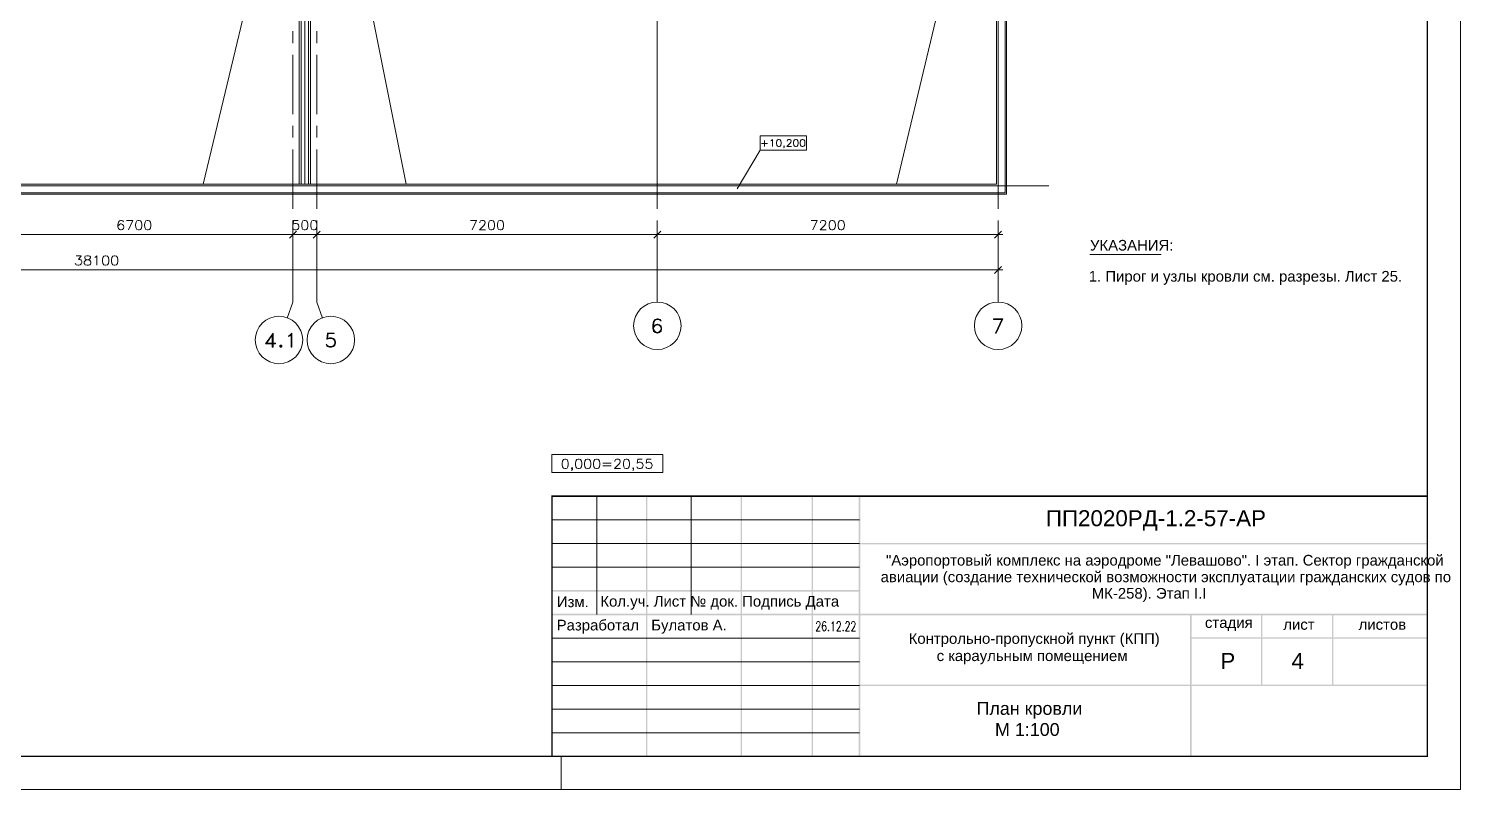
# Model space of a CAD drawing. Header units: millimetres. Extents: x -263990 to 193903, y -164417 to 240530.
# Drawn here: x 95323.11 to 95335.03, y -15690.22 to -15683.88 of the extents above; entities that cross this region are included whole.
import ezdxf

# ---------------------------------------------------------------- set-up
doc = ezdxf.new("R2010")
doc.units = ezdxf.units.MM
doc.header["$LTSCALE"] = 20
doc.layers.add('Размеры', color=7, linetype='Continuous', lineweight=9)
doc.styles.add('PDF Arial', font='arial.ttf')

msp = doc.modelspace()

# ---------------------------------------------------------------- linework, layer by layer
at = {"layer": 'Размеры', "lineweight": 20}
for points in [[(95311.64325, -15690.217), (95335.02658, -15690.217), (95335.02658, -15673.68366), (95311.64325, -15673.68366)], [(95316.10825, -15675.672), (95331.25158, -15675.672), (95331.25158, -15685.26366), (95316.10825, -15685.26366)], [(95316.12158, -15675.68366), (95331.23992, -15675.68366), (95331.23992, -15685.252), (95316.12158, -15685.252)], [(95316.17992, -15675.74366), (95331.17992, -15675.74366), (95331.17992, -15685.192), (95316.17992, -15685.192)], [(95316.19158, -15675.75533), (95331.16825, -15675.75533), (95331.16825, -15685.18033), (95316.19158, -15685.18033)], [(95329.19992, -15684.777), (95329.58658, -15684.777), (95329.58658, -15684.89533), (95329.19992, -15684.89533)], [(95329.35492, -15684.807), (95329.34658, -15684.81033), (95329.33992, -15684.81866), (95329.33825, -15684.832), (95329.33825, -15684.84033), (95329.33992, -15684.85533), (95329.34658, -15684.86366), (95329.35492, -15684.86533), (95329.35992, -15684.86533), (95329.36825, -15684.86366), (95329.37325, -15684.85533), (95329.37658, -15684.84033), (95329.37658, -15684.832), (95329.37325, -15684.81866), (95329.36825, -15684.81033), (95329.35992, -15684.807)], [(95329.49492, -15684.807), (95329.48658, -15684.81033), (95329.48158, -15684.81866), (95329.47825, -15684.832), (95329.47825, -15684.84033), (95329.48158, -15684.85533), (95329.48658, -15684.86366), (95329.49492, -15684.86533), (95329.49992, -15684.86533), (95329.50825, -15684.86366), (95329.51492, -15684.85533), (95329.51825, -15684.84033), (95329.51825, -15684.832), (95329.51492, -15684.81866), (95329.50825, -15684.81033), (95329.49992, -15684.807)], [(95329.55158, -15684.807), (95329.54325, -15684.81033), (95329.53658, -15684.81866), (95329.53492, -15684.832), (95329.53492, -15684.84033), (95329.53658, -15684.85533), (95329.54325, -15684.86366), (95329.55158, -15684.86533), (95329.55658, -15684.86533), (95329.56492, -15684.86366), (95329.57158, -15684.85533), (95329.57325, -15684.84033), (95329.57325, -15684.832), (95329.57158, -15684.81866), (95329.56492, -15684.81033), (95329.55658, -15684.807)], [(95324.02658, -15685.48033), (95324.01492, -15685.48533), (95324.00825, -15685.49533), (95324.00492, -15685.51533), (95324.00492, -15685.52533), (95324.00825, -15685.54533), (95324.01492, -15685.55533), (95324.02658, -15685.56033), (95324.03492, -15685.56033), (95324.04492, -15685.55533), (95324.05325, -15685.54533), (95324.05658, -15685.52533), (95324.05658, -15685.51533), (95324.05325, -15685.49533), (95324.04492, -15685.48533), (95324.03492, -15685.48033)], [(95324.10158, -15685.48033), (95324.08992, -15685.48533), (95324.08325, -15685.49533), (95324.07992, -15685.51533), (95324.07992, -15685.52533), (95324.08325, -15685.54533), (95324.08992, -15685.55533), (95324.10158, -15685.56033), (95324.10992, -15685.56033), (95324.11992, -15685.55533), (95324.12825, -15685.54533), (95324.13158, -15685.52533), (95324.13158, -15685.51533), (95324.12825, -15685.49533), (95324.11992, -15685.48533), (95324.10992, -15685.48033)], [(95325.40825, -15685.48033), (95325.39658, -15685.48533), (95325.38992, -15685.49533), (95325.38658, -15685.51533), (95325.38658, -15685.52533), (95325.38992, -15685.54533), (95325.39658, -15685.55533), (95325.40825, -15685.56033), (95325.41658, -15685.56033), (95325.42658, -15685.55533), (95325.43492, -15685.54533), (95325.43825, -15685.52533), (95325.43825, -15685.51533), (95325.43492, -15685.49533), (95325.42658, -15685.48533), (95325.41658, -15685.48033)], [(95325.48325, -15685.48033), (95325.47158, -15685.48533), (95325.46492, -15685.49533), (95325.46158, -15685.51533), (95325.46158, -15685.52533), (95325.46492, -15685.54533), (95325.47158, -15685.55533), (95325.48325, -15685.56033), (95325.49158, -15685.56033), (95325.50158, -15685.55533), (95325.50992, -15685.54533), (95325.51325, -15685.52533), (95325.51325, -15685.51533), (95325.50992, -15685.49533), (95325.50158, -15685.48533), (95325.49158, -15685.48033)], [(95326.96158, -15685.48033), (95326.94992, -15685.48533), (95326.94325, -15685.49533), (95326.93992, -15685.51533), (95326.93992, -15685.52533), (95326.94325, -15685.54533), (95326.94992, -15685.55533), (95326.96158, -15685.56033), (95326.96992, -15685.56033), (95326.97992, -15685.55533), (95326.98825, -15685.54533), (95326.99158, -15685.52533), (95326.99158, -15685.51533), (95326.98825, -15685.49533), (95326.97992, -15685.48533), (95326.96992, -15685.48033)], [(95327.03658, -15685.48033), (95327.02492, -15685.48533), (95327.01825, -15685.49533), (95327.01492, -15685.51533), (95327.01492, -15685.52533), (95327.01825, -15685.54533), (95327.02492, -15685.55533), (95327.03658, -15685.56033), (95327.04492, -15685.56033), (95327.05492, -15685.55533), (95327.06325, -15685.54533), (95327.06658, -15685.52533), (95327.06658, -15685.51533), (95327.06325, -15685.49533), (95327.05492, -15685.48533), (95327.04492, -15685.48033)], [(95329.79658, -15685.48033), (95329.78492, -15685.48533), (95329.77825, -15685.49533), (95329.77492, -15685.51533), (95329.77492, -15685.52533), (95329.77825, -15685.54533), (95329.78492, -15685.55533), (95329.79658, -15685.56033), (95329.80492, -15685.56033), (95329.81492, -15685.55533), (95329.82325, -15685.54533), (95329.82658, -15685.52533), (95329.82658, -15685.51533), (95329.82325, -15685.49533), (95329.81492, -15685.48533), (95329.80492, -15685.48033)], [(95329.87158, -15685.48033), (95329.85992, -15685.48533), (95329.85325, -15685.49533), (95329.84992, -15685.51533), (95329.84992, -15685.52533), (95329.85325, -15685.54533), (95329.85992, -15685.55533), (95329.87158, -15685.56033), (95329.87992, -15685.56033), (95329.88992, -15685.55533), (95329.89825, -15685.54533), (95329.90158, -15685.52533), (95329.90158, -15685.51533), (95329.89825, -15685.49533), (95329.88992, -15685.48533), (95329.87992, -15685.48033)], [(95325.34325, -15685.57033), (95325.28492, -15685.62866)], [(95325.48158, -15685.62866), (95325.53992, -15685.57033)], [(95328.31658, -15685.62866), (95328.37492, -15685.57033)], [(95328.34492, -15685.56033), (95328.34492, -15686.12366)], [(95323.59825, -15685.77533), (95323.58658, -15685.77866), (95323.58325, -15685.78533), (95323.58325, -15685.79366), (95323.58658, -15685.80033), (95323.59325, -15685.80533), (95323.60825, -15685.80866), (95323.61992, -15685.812), (95323.62825, -15685.82033), (95323.63158, -15685.827), (95323.63158, -15685.83866), (95323.62825, -15685.84533), (95323.62325, -15685.85033), (95323.61325, -15685.85366), (95323.59825, -15685.85366), (95323.58658, -15685.85033), (95323.58325, -15685.84533), (95323.57825, -15685.83866), (95323.57825, -15685.827), (95323.58325, -15685.82033), (95323.58992, -15685.812), (95323.60158, -15685.80866), (95323.61658, -15685.80533), (95323.62325, -15685.80033), (95323.62825, -15685.79366), (95323.62825, -15685.78533), (95323.62325, -15685.77866), (95323.61325, -15685.77533)], [(95323.75158, -15685.77533), (95323.73992, -15685.77866), (95323.73325, -15685.79033), (95323.72825, -15685.80866), (95323.72825, -15685.82033), (95323.73325, -15685.83866), (95323.73992, -15685.85033), (95323.75158, -15685.85366), (95323.75825, -15685.85366), (95323.76992, -15685.85033), (95323.77825, -15685.83866), (95323.78158, -15685.82033), (95323.78158, -15685.80866), (95323.77825, -15685.79033), (95323.76992, -15685.77866), (95323.75825, -15685.77533)], [(95323.82658, -15685.77533), (95323.81492, -15685.77866), (95323.80825, -15685.79033), (95323.80325, -15685.80866), (95323.80325, -15685.82033), (95323.80825, -15685.83866), (95323.81492, -15685.85033), (95323.82658, -15685.85366), (95323.83325, -15685.85366), (95323.84492, -15685.85033), (95323.85325, -15685.83866), (95323.85658, -15685.82033), (95323.85658, -15685.80866), (95323.85325, -15685.79033), (95323.84492, -15685.77866), (95323.83325, -15685.77533)], [(95325.30492, -15686.537), (95325.29992, -15686.537), (95325.29992, -15686.43033), (95325.28825, -15686.44033), (95325.27658, -15686.447), (95325.27658, -15686.44033), (95325.28825, -15686.43533), (95325.30492, -15686.41866)], [(95325.20992, -15686.52033), (95325.20492, -15686.52533), (95325.20492, -15686.53033), (95325.20992, -15686.537), (95325.21492, -15686.537), (95325.22158, -15686.53033), (95325.22158, -15686.52533), (95325.21492, -15686.52033)], [(95325.20992, -15686.52533), (95325.20992, -15686.53033), (95325.21492, -15686.53033), (95325.21492, -15686.52533)], [(95327.46825, -15687.43033), (95328.38992, -15687.43033), (95328.38992, -15687.58033), (95327.46825, -15687.58033)], [(95327.57492, -15687.46866), (95327.56492, -15687.472), (95327.55658, -15687.48366), (95327.55325, -15687.502), (95327.55325, -15687.51366), (95327.55658, -15687.532), (95327.56492, -15687.54366), (95327.57492, -15687.547), (95327.58325, -15687.547), (95327.59492, -15687.54366), (95327.60158, -15687.532), (95327.60492, -15687.51366), (95327.60492, -15687.502), (95327.60158, -15687.48366), (95327.59492, -15687.472), (95327.58325, -15687.46866)], [(95327.68825, -15687.46866), (95327.67658, -15687.472), (95327.66825, -15687.48366), (95327.66492, -15687.502), (95327.66492, -15687.51366), (95327.66825, -15687.532), (95327.67658, -15687.54366), (95327.68825, -15687.547), (95327.69492, -15687.547), (95327.70658, -15687.54366), (95327.71325, -15687.532), (95327.71825, -15687.51366), (95327.71825, -15687.502), (95327.71325, -15687.48366), (95327.70658, -15687.472), (95327.69492, -15687.46866)], [(95327.76325, -15687.46866), (95327.75158, -15687.472), (95327.74325, -15687.48366), (95327.73992, -15687.502), (95327.73992, -15687.51366), (95327.74325, -15687.532), (95327.75158, -15687.54366), (95327.76325, -15687.547), (95327.76992, -15687.547), (95327.78158, -15687.54366), (95327.78825, -15687.532), (95327.79325, -15687.51366), (95327.79325, -15687.502), (95327.78825, -15687.48366), (95327.78158, -15687.472), (95327.76992, -15687.46866)], [(95327.83825, -15687.46866), (95327.82658, -15687.472), (95327.81825, -15687.48366), (95327.81492, -15687.502), (95327.81492, -15687.51366), (95327.81825, -15687.532), (95327.82658, -15687.54366), (95327.83825, -15687.547), (95327.84492, -15687.547), (95327.85658, -15687.54366), (95327.86325, -15687.532), (95327.86825, -15687.51366), (95327.86825, -15687.502), (95327.86325, -15687.48366), (95327.85658, -15687.472), (95327.84492, -15687.46866)], [(95328.08492, -15687.46866), (95328.07325, -15687.472), (95328.06658, -15687.48366), (95328.06325, -15687.502), (95328.06325, -15687.51366), (95328.06658, -15687.532), (95328.07325, -15687.54366), (95328.08492, -15687.547), (95328.09325, -15687.547), (95328.10325, -15687.54366), (95328.11158, -15687.532), (95328.11492, -15687.51366), (95328.11492, -15687.502), (95328.11158, -15687.48366), (95328.10325, -15687.472), (95328.09325, -15687.46866)], [(95329.76992, -15688.892), (95329.76658, -15688.89533), (95329.76992, -15688.89866), (95329.77158, -15688.89533)], [(95329.89158, -15688.892), (95329.88992, -15688.89533), (95329.89158, -15688.89866), (95329.89492, -15688.89533)]]:
    msp.add_lwpolyline(points, close=True, dxfattribs=at)
at = {"layer": 'Размеры', "lineweight": 20, "const_width": 0.01167}
msp.add_lwpolyline([(95312.42908, -15689.94283), (95334.75242, -15689.94283), (95334.75242, -15673.95783), (95312.42908, -15673.95783)], close=True, dxfattribs=at)
at = {"layer": 'Размеры', "lineweight": 20}
for points in [[(95325.36492, -15675.75533), (95325.36492, -15685.18033)], [(95325.38158, -15675.75533), (95325.38158, -15685.18033)], [(95325.41158, -15675.75533), (95325.41158, -15685.18033)], [(95325.44325, -15675.75533), (95325.44325, -15685.18033)], [(95325.45992, -15675.75533), (95325.45992, -15685.18033)], [(95328.34492, -15675.75533), (95328.34492, -15685.18033)], [(95324.56825, -15685.18033), (95325.16325, -15682.69033)], [(95325.75825, -15682.692), (95326.25658, -15685.18033)], [(95330.33658, -15685.18033), (95330.92992, -15682.69033)], [(95325.31325, -15683.907), (95325.31325, -15684.00533)], [(95325.51158, -15683.907), (95325.51158, -15684.00533)], [(95328.34492, -15683.907), (95328.34492, -15684.00533)], [(95331.17992, -15683.907), (95331.17992, -15684.00533)], [(95325.31325, -15684.10366), (95325.31325, -15684.59533)], [(95325.51158, -15684.10366), (95325.51158, -15684.59533)], [(95328.34492, -15684.10366), (95328.34492, -15684.59533)], [(95331.17992, -15684.10366), (95331.17992, -15684.59533)], [(95325.31325, -15684.69366), (95325.31325, -15684.792)], [(95325.51158, -15684.69366), (95325.51158, -15684.792)], [(95328.34492, -15684.69366), (95328.34492, -15684.792)], [(95331.17992, -15684.69366), (95331.17992, -15684.792)], [(95325.31325, -15684.89033), (95325.31325, -15685.38366)], [(95325.51158, -15684.89033), (95325.51158, -15685.38366)], [(95328.34492, -15684.89033), (95328.34492, -15685.38366)], [(95329.19992, -15684.89533), (95329.00992, -15685.21866)], [(95329.21158, -15684.84033), (95329.26158, -15684.84033)], [(95329.23658, -15684.81533), (95329.23658, -15684.86533)], [(95329.28992, -15684.81866), (95329.29492, -15684.81533), (95329.30325, -15684.807), (95329.30325, -15684.86533)], [(95329.40158, -15684.86366), (95329.39992, -15684.86533), (95329.39658, -15684.86366), (95329.39992, -15684.86033), (95329.40158, -15684.86366), (95329.40158, -15684.86866), (95329.39992, -15684.87366), (95329.39658, -15684.877)], [(95329.42492, -15684.82033), (95329.42492, -15684.81866), (95329.42825, -15684.812), (95329.42992, -15684.81033), (95329.43658, -15684.807), (95329.44658, -15684.807), (95329.45325, -15684.81033), (95329.45492, -15684.812), (95329.45825, -15684.81866), (95329.45825, -15684.82366), (95329.45492, -15684.82866), (95329.44992, -15684.837), (95329.42158, -15684.86533), (95329.46158, -15684.86533)], [(95331.17992, -15684.89033), (95331.17992, -15685.38366)], [(95323.15325, -15685.192), (95323.64492, -15685.192)], [(95323.74325, -15685.192), (95323.84158, -15685.192)], [(95323.93992, -15685.192), (95324.43158, -15685.192)], [(95324.52992, -15685.192), (95324.62825, -15685.192)], [(95324.72658, -15685.192), (95325.21992, -15685.192)], [(95325.31825, -15685.192), (95325.41658, -15685.192)], [(95325.51492, -15685.192), (95326.00658, -15685.192)], [(95326.10492, -15685.192), (95326.20325, -15685.192)], [(95326.30158, -15685.192), (95326.79492, -15685.192)], [(95326.89325, -15685.192), (95326.99158, -15685.192)], [(95327.08992, -15685.192), (95327.58158, -15685.192)], [(95327.67992, -15685.192), (95327.77825, -15685.192)], [(95327.87658, -15685.192), (95328.36992, -15685.192)], [(95328.46825, -15685.192), (95328.56658, -15685.192)], [(95328.66492, -15685.192), (95329.15658, -15685.192)], [(95329.25492, -15685.192), (95329.35325, -15685.192)], [(95329.45158, -15685.192), (95329.94325, -15685.192)], [(95330.04325, -15685.192), (95330.14158, -15685.192)], [(95330.23992, -15685.192), (95330.73158, -15685.192)], [(95330.82992, -15685.192), (95330.92825, -15685.192)], [(95331.02658, -15685.192), (95331.60158, -15685.192)], [(95323.90325, -15685.492), (95323.89992, -15685.48533), (95323.88825, -15685.48033), (95323.87992, -15685.48033), (95323.86992, -15685.48533), (95323.86158, -15685.49533), (95323.85825, -15685.51533), (95323.85825, -15685.53366), (95323.86158, -15685.54866), (95323.86992, -15685.55533), (95323.87992, -15685.56033), (95323.88492, -15685.56033), (95323.89492, -15685.55533), (95323.90325, -15685.54866), (95323.90658, -15685.537), (95323.90658, -15685.53366), (95323.90325, -15685.522), (95323.89492, -15685.51533), (95323.88492, -15685.51033), (95323.87992, -15685.51033), (95323.86992, -15685.51533), (95323.86158, -15685.522), (95323.85825, -15685.53366)], [(95323.94492, -15685.56033), (95323.98158, -15685.48033), (95323.92992, -15685.48033)], [(95325.35658, -15685.48033), (95325.31825, -15685.48033), (95325.31492, -15685.51533), (95325.31825, -15685.51033), (95325.32992, -15685.507), (95325.34158, -15685.507), (95325.35158, -15685.51033), (95325.35992, -15685.51866), (95325.36325, -15685.53033), (95325.36325, -15685.537), (95325.35992, -15685.54866), (95325.35158, -15685.55533), (95325.34158, -15685.56033), (95325.32992, -15685.56033), (95325.31825, -15685.55533), (95325.31492, -15685.552), (95325.31158, -15685.54533)], [(95325.31325, -15685.482), (95325.31325, -15685.58033)], [(95325.51158, -15685.482), (95325.51158, -15685.58033)], [(95326.80492, -15685.56033), (95326.84158, -15685.48033), (95326.78992, -15685.48033)], [(95326.86825, -15685.50033), (95326.86825, -15685.49533), (95326.87158, -15685.48866), (95326.87492, -15685.48533), (95326.88325, -15685.48033), (95326.89825, -15685.48033), (95326.90492, -15685.48533), (95326.90992, -15685.48866), (95326.91325, -15685.49533), (95326.91325, -15685.50366), (95326.90992, -15685.51033), (95326.90158, -15685.522), (95326.86492, -15685.56033), (95326.91658, -15685.56033)], [(95328.34492, -15685.482), (95328.34492, -15685.58033)], [(95329.63992, -15685.56033), (95329.67658, -15685.48033), (95329.62492, -15685.48033)], [(95329.70325, -15685.50033), (95329.70325, -15685.49533), (95329.70658, -15685.48866), (95329.70992, -15685.48533), (95329.71825, -15685.48033), (95329.73325, -15685.48033), (95329.73992, -15685.48533), (95329.74492, -15685.48866), (95329.74825, -15685.49533), (95329.74825, -15685.50366), (95329.74492, -15685.51033), (95329.73658, -15685.522), (95329.69992, -15685.56033), (95329.75158, -15685.56033)], [(95331.17992, -15685.482), (95331.17992, -15685.58033)], [(95322.63658, -15685.59866), (95325.35325, -15685.59866)], [(95325.56992, -15685.59866), (95325.25492, -15685.59866)], [(95325.31325, -15686.12366), (95325.31325, -15685.56033), (95325.31325, -15685.85366)], [(95325.47158, -15685.59866), (95328.38492, -15685.59866)], [(95325.51158, -15686.12366), (95325.51158, -15685.56033), (95325.51158, -15685.85366)], [(95328.30658, -15685.59866), (95331.21992, -15685.59866)], [(95331.14992, -15685.62866), (95331.20992, -15685.57033)], [(95331.17992, -15685.56033), (95331.17992, -15686.12366), (95331.17992, -15685.85366)], [(95325.31325, -15685.67866), (95325.31325, -15686.162), (95325.26492, -15686.29366)], [(95325.51158, -15685.67866), (95325.51158, -15686.162), (95325.55992, -15686.29366)], [(95328.34492, -15685.67866), (95328.34492, -15686.162)], [(95331.17992, -15685.67866), (95331.17992, -15686.162)], [(95323.51158, -15685.77533), (95323.55325, -15685.77533), (95323.52992, -15685.80533), (95323.54158, -15685.80533), (95323.54825, -15685.80866), (95323.55325, -15685.812), (95323.55658, -15685.82366), (95323.55658, -15685.83033), (95323.55325, -15685.842), (95323.54492, -15685.85033), (95323.53325, -15685.85366), (95323.52325, -15685.85366), (95323.51158, -15685.85033), (95323.50825, -15685.84533), (95323.50325, -15685.83866)], [(95323.66492, -15685.79033), (95323.67325, -15685.78533), (95323.68325, -15685.77533), (95323.68325, -15685.85366)], [(95331.14992, -15685.922), (95331.20992, -15685.86366)], [(95331.94492, -15685.76533), (95332.50492, -15685.76533), (95332.53825, -15685.76533)], [(95316.13992, -15685.892), (95331.21992, -15685.892)], [(95328.36492, -15686.30533), (95328.37158, -15686.317), (95328.37658, -15686.317), (95328.37158, -15686.30533), (95328.35325, -15686.30033), (95328.34325, -15686.30033), (95328.32658, -15686.30533), (95328.31492, -15686.32366), (95328.30825, -15686.35033), (95328.30825, -15686.37866), (95328.31492, -15686.402), (95328.32658, -15686.41366), (95328.34325, -15686.41866), (95328.34825, -15686.41866), (95328.36492, -15686.41366), (95328.37658, -15686.402), (95328.38158, -15686.38533), (95328.38158, -15686.37866), (95328.37658, -15686.362), (95328.36492, -15686.35033), (95328.34825, -15686.34533), (95328.34325, -15686.34533), (95328.32658, -15686.35033), (95328.31492, -15686.362)], [(95328.33158, -15686.30533), (95328.31992, -15686.32366), (95328.31492, -15686.35033), (95328.31492, -15686.37866), (95328.31992, -15686.402), (95328.33658, -15686.41366)], [(95328.37658, -15686.37366), (95328.36492, -15686.357), (95328.34825, -15686.35033), (95328.34325, -15686.35033), (95328.32658, -15686.357), (95328.31492, -15686.37366)], [(95328.33658, -15686.35033), (95328.31992, -15686.362), (95328.31492, -15686.37866)], [(95328.37158, -15686.312), (95328.35325, -15686.30533), (95328.34325, -15686.30533), (95328.32658, -15686.312)], [(95328.35325, -15686.41366), (95328.37158, -15686.402), (95328.37658, -15686.38533), (95328.37658, -15686.37866), (95328.37158, -15686.362), (95328.35325, -15686.35033)], [(95331.21325, -15686.30533), (95331.14158, -15686.30533), (95331.14158, -15686.30033), (95331.21992, -15686.30033), (95331.16325, -15686.41866), (95331.15825, -15686.41866), (95331.21325, -15686.30033)], [(95325.09158, -15686.50866), (95325.14158, -15686.43533), (95325.14158, -15686.537), (95325.14825, -15686.537), (95325.14825, -15686.41866), (95325.08658, -15686.50866), (95325.16992, -15686.50866), (95325.16992, -15686.50366), (95325.09158, -15686.50366)], [(95325.66325, -15686.50866), (95325.65158, -15686.52533), (95325.63492, -15686.53033), (95325.61825, -15686.53033), (95325.60158, -15686.52533), (95325.59492, -15686.51366), (95325.58992, -15686.51366), (95325.59492, -15686.52533), (95325.60158, -15686.53033), (95325.61825, -15686.537), (95325.63492, -15686.537), (95325.65158, -15686.53033), (95325.66325, -15686.52033), (95325.66825, -15686.50366), (95325.66825, -15686.492), (95325.66325, -15686.47533), (95325.65158, -15686.46366), (95325.63492, -15686.45866), (95325.61825, -15686.45866), (95325.60158, -15686.46366), (95325.60658, -15686.42366), (95325.65658, -15686.42366), (95325.65658, -15686.41866), (95325.60158, -15686.41866), (95325.59492, -15686.46866), (95325.60158, -15686.46866), (95325.61158, -15686.46366), (95325.63492, -15686.46366), (95325.65158, -15686.46866), (95325.66325, -15686.48533)], [(95325.63992, -15686.46366), (95325.65658, -15686.47533), (95325.66325, -15686.492), (95325.66325, -15686.50366), (95325.65658, -15686.52033), (95325.63992, -15686.53033)], [(95328.31492, -15686.39033), (95328.32658, -15686.407), (95328.34325, -15686.41366), (95328.34825, -15686.41366), (95328.36492, -15686.407), (95328.37658, -15686.39033)], [(95325.61158, -15686.53033), (95325.59492, -15686.52033)], [(95327.63992, -15687.54366), (95327.63492, -15687.547), (95327.63158, -15687.54366), (95327.63492, -15687.53866), (95327.63992, -15687.54366), (95327.63992, -15687.55033), (95327.63492, -15687.55866), (95327.63158, -15687.562)], [(95327.89325, -15687.502), (95327.96158, -15687.502)], [(95327.89325, -15687.52366), (95327.96158, -15687.52366)], [(95327.99158, -15687.487), (95327.99158, -15687.48366), (95327.99492, -15687.47533), (95327.99825, -15687.472), (95328.00658, -15687.46866), (95328.02158, -15687.46866), (95328.02825, -15687.472), (95328.03325, -15687.47533), (95328.03658, -15687.48366), (95328.03658, -15687.49033), (95328.03325, -15687.49866), (95328.02492, -15687.50866), (95327.98825, -15687.547), (95328.03992, -15687.547)], [(95328.14825, -15687.54366), (95328.14492, -15687.547), (95328.14158, -15687.54366), (95328.14492, -15687.53866), (95328.14825, -15687.54366), (95328.14825, -15687.55033), (95328.14492, -15687.55866), (95328.14158, -15687.562)], [(95328.21992, -15687.46866), (95328.18325, -15687.46866), (95328.17825, -15687.502), (95328.18325, -15687.49866), (95328.19325, -15687.49366), (95328.20492, -15687.49366), (95328.21658, -15687.49866), (95328.22325, -15687.50533), (95328.22825, -15687.517), (95328.22825, -15687.52366), (95328.22325, -15687.53533), (95328.21658, -15687.54366), (95328.20492, -15687.547), (95328.19325, -15687.547), (95328.18325, -15687.54366), (95328.17825, -15687.53866), (95328.17492, -15687.532)], [(95328.29492, -15687.46866), (95328.25825, -15687.46866), (95328.25325, -15687.502), (95328.25825, -15687.49866), (95328.26825, -15687.49366), (95328.27992, -15687.49366), (95328.29158, -15687.49866), (95328.29825, -15687.50533), (95328.30325, -15687.517), (95328.30325, -15687.52366), (95328.29825, -15687.53533), (95328.29158, -15687.54366), (95328.27992, -15687.547), (95328.26825, -15687.547), (95328.25825, -15687.54366), (95328.25325, -15687.53866), (95328.24992, -15687.532)], [(95327.84158, -15688.762), (95327.84158, -15687.777)], [(95328.62825, -15688.762), (95328.62825, -15687.777)], [(95330.02825, -15687.97366), (95327.46825, -15687.97366)], [(95330.02825, -15688.17033), (95327.46825, -15688.17033)], [(95330.02825, -15688.367), (95327.46825, -15688.367)], [(95329.66992, -15688.83867), (95329.66992, -15688.83533), (95329.67158, -15688.827), (95329.67492, -15688.82366), (95329.67992, -15688.82033), (95329.68992, -15688.82033), (95329.69492, -15688.82366), (95329.69658, -15688.827), (95329.69992, -15688.83533), (95329.69992, -15688.842), (95329.69658, -15688.85033), (95329.69158, -15688.86199), (95329.66825, -15688.89866), (95329.70158, -15688.89866)], [(95329.74825, -15688.832), (95329.74492, -15688.82366), (95329.73825, -15688.82033), (95329.73325, -15688.82033), (95329.72658, -15688.82366), (95329.72158, -15688.83533), (95329.71825, -15688.85366), (95329.71825, -15688.872), (95329.72158, -15688.88699), (95329.72658, -15688.89533), (95329.73325, -15688.89866), (95329.73492, -15688.89866), (95329.74325, -15688.89533), (95329.74825, -15688.88699), (95329.74992, -15688.87699), (95329.74992, -15688.872), (95329.74825, -15688.86199), (95329.74325, -15688.85366), (95329.73492, -15688.85033), (95329.73325, -15688.85033), (95329.72658, -15688.85366), (95329.72158, -15688.86199), (95329.71825, -15688.872)], [(95329.79658, -15688.83533), (95329.80158, -15688.832), (95329.80825, -15688.82033), (95329.80825, -15688.89866)], [(95329.83992, -15688.83867), (95329.83992, -15688.83533), (95329.84325, -15688.827), (95329.84492, -15688.82366), (95329.84992, -15688.82033), (95329.85992, -15688.82033), (95329.86492, -15688.82366), (95329.86658, -15688.827), (95329.86992, -15688.83533), (95329.86992, -15688.842), (95329.86658, -15688.85033), (95329.86325, -15688.86199), (95329.83825, -15688.89866), (95329.87158, -15688.89866)], [(95329.91325, -15688.83867), (95329.91325, -15688.83533), (95329.91658, -15688.827), (95329.91825, -15688.82366), (95329.92325, -15688.82033), (95329.93325, -15688.82033), (95329.93825, -15688.82366), (95329.93992, -15688.827), (95329.94325, -15688.83533), (95329.94325, -15688.842), (95329.93992, -15688.85033), (95329.93492, -15688.86199), (95329.91158, -15688.89866), (95329.94492, -15688.89866)], [(95329.96158, -15688.83867), (95329.96158, -15688.83533), (95329.96492, -15688.827), (95329.96658, -15688.82366), (95329.97158, -15688.82033), (95329.98158, -15688.82033), (95329.98658, -15688.82366), (95329.98992, -15688.827), (95329.99158, -15688.83533), (95329.99158, -15688.842), (95329.98992, -15688.85033), (95329.98492, -15688.86199), (95329.95992, -15688.89866), (95329.99325, -15688.89866)], [(95330.02825, -15688.95866), (95327.46825, -15688.95866)], [(95330.02825, -15689.15533), (95327.46825, -15689.15533)], [(95330.02825, -15689.35199), (95327.46825, -15689.35199)], [(95330.02825, -15689.54866), (95327.46825, -15689.54866)], [(95330.02825, -15689.74533), (95327.46825, -15689.74533)], [(95327.54658, -15690.217), (95327.54658, -15689.942)]]:
    msp.add_lwpolyline(points, dxfattribs=at)
msp.add_lwpolyline([(95327.46908, -15689.942, 0.01167, 0.01167, 0), (95327.46908, -15687.777, 0.01333, 0.01333, 0), (95334.75158, -15687.777, 0, 0, 0)], format="xyseb", dxfattribs=at)
for centre, radius in [((95328.34572, -15686.35786), 0.19753), ((95331.18072, -15686.35786), 0.19753), ((95325.19742, -15686.47616), 0.1975), ((95325.62905, -15686.4762), 0.19754)]:
    msp.add_circle(centre, radius, dxfattribs=at)
for points in [[(95328.24992, -15689.942), (95328.26158, -15689.942), (95328.24992, -15687.777)], [(95328.26158, -15689.942), (95328.24992, -15687.777), (95328.26158, -15687.777)], [(95329.03825, -15689.942), (95329.04992, -15689.942), (95329.03825, -15687.777)], [(95329.04992, -15689.942), (95329.03825, -15687.777), (95329.04992, -15687.777)], [(95329.62825, -15689.942), (95329.63992, -15689.942), (95329.62825, -15687.777)], [(95329.63992, -15689.942), (95329.62825, -15687.777), (95329.63992, -15687.777)], [(95330.02158, -15689.942), (95330.03325, -15689.942), (95330.02158, -15687.777)], [(95330.03325, -15689.942), (95330.02158, -15687.777), (95330.03325, -15687.777)], [(95334.75158, -15688.177), (95334.75158, -15688.16533), (95330.02825, -15688.177)], [(95334.75158, -15688.16533), (95330.02825, -15688.177), (95330.02825, -15688.16533)], [(95330.02825, -15688.57033), (95330.02825, -15688.55866), (95327.46825, -15688.57033)], [(95330.02825, -15688.55866), (95327.46825, -15688.57033), (95327.46825, -15688.55866)], [(95327.46825, -15688.75533), (95327.46825, -15688.767), (95334.75158, -15688.75533)], [(95327.46825, -15688.767), (95334.75158, -15688.75533), (95334.75158, -15688.767)], [(95332.77825, -15689.942), (95332.78992, -15689.942), (95332.77825, -15688.762)], [(95332.78992, -15689.942), (95332.77825, -15688.762), (95332.78992, -15688.762)], [(95333.37992, -15688.762), (95333.36825, -15688.762), (95333.37992, -15689.35199)], [(95333.36825, -15688.762), (95333.37992, -15689.35199), (95333.36825, -15689.35199)], [(95333.95825, -15689.35199), (95333.96992, -15689.35199), (95333.95825, -15688.762)], [(95333.96992, -15689.35199), (95333.95825, -15688.762), (95333.96992, -15688.762)], [(95334.75158, -15688.96367), (95334.75158, -15688.95199), (95332.78325, -15688.96367)], [(95334.75158, -15688.95199), (95332.78325, -15688.96367), (95332.78325, -15688.95199)], [(95334.75158, -15689.357), (95334.75158, -15689.34533), (95330.02825, -15689.357)], [(95334.75158, -15689.34533), (95330.02825, -15689.357), (95330.02825, -15689.34533)]]:
    msp.add_solid(points, dxfattribs=at)

# ---------------------------------------------------------------- texts
at = {"layer": 'Размеры', "lineweight": 20, "attachment_point": 7, "rotation": 360, "style": 'PDF Arial'}
for s, insert, char_height in [('УКАЗАНИЯ:', (95331.94492, -15685.73315), 0.088799), ('1. Пирог и узлы кровли см. разрезы. Лист 25.', (95331.93492, -15686.01737), 0.0887987), ('ПП2020РД-1.2-57-АР', (95331.57825, -15688.06483), 0.1331883), ('"Аэропортовый комплекс на аэродроме "Левашово". I этап. Сектор гражданской', (95330.24825, -15688.38071), 0.0887987), ('авиации (создание технической возможности эксплуатации гражданских судов по', (95330.20325, -15688.51905), 0.0887987), ('Изм.', (95327.50992, -15688.70148), 0.088799), ('Кол.уч. Лист № док. Подпись Дата', (95327.8716, -15688.72238), 0.0887987), ('МК-258). Этап I.I', (95331.95992, -15688.65622), 0.0887987), ('Разработал', (95327.50826, -15688.92071), 0.088799), ('Булатов А.', (95328.29492, -15688.92071), 0.088799), ('стадия', (95332.90158, -15688.89853), 0.088799), ('лист', (95333.55325, -15688.88982), 0.088799), ('листов', (95334.17992, -15688.88982), 0.088799), ('Контрольно-пропускной пункт (КПП)', (95330.43658, -15689.03238), 0.0887987), ('с караульным помещением', (95330.66992, -15689.17571), 0.0887987), ('Р', (95333.02992, -15689.21421), 0.13319), ('4', (95333.62158, -15689.21421), 0.13319), ('План кровли', (95331.00158, -15689.62845), 0.1065499), ('М 1:100', (95331.15492, -15689.77338), 0.10655)]:
    msp.add_mtext(s, dxfattribs=dict(at, insert=insert, char_height=char_height))

doc.saveas('drawing.dxf')
